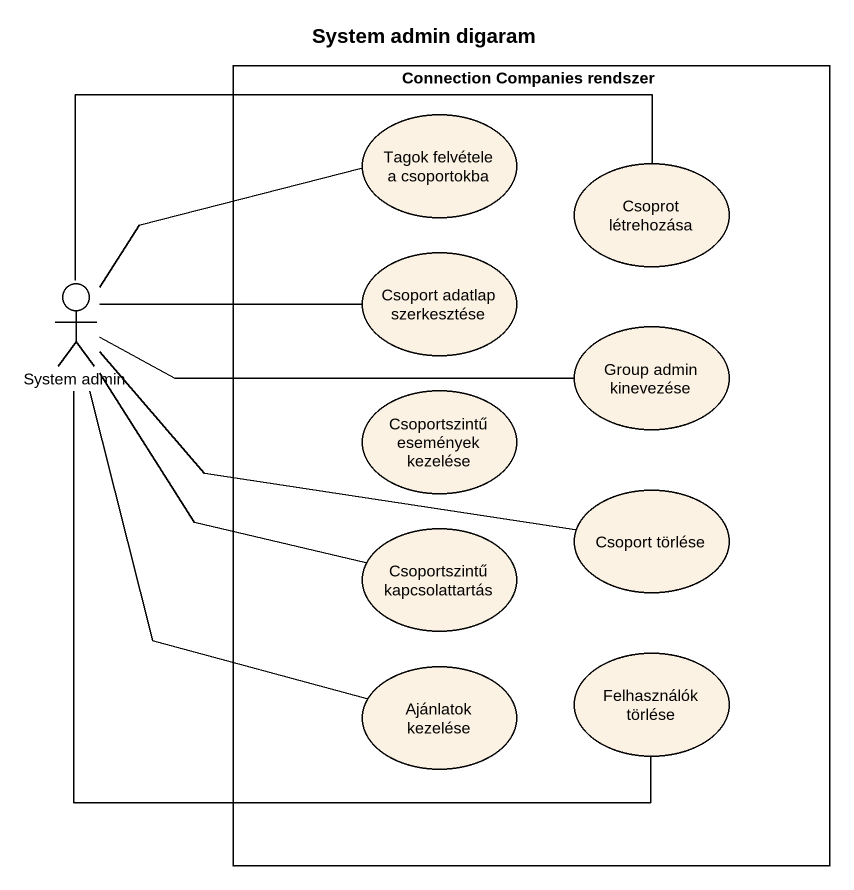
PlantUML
@startuml
title System admin digaram
rectangle "Connection Companies rendszer" as Connection_Companies {
  usecase "Tagok felvétele a csoportokba" as Tagok_felvétele_a
  usecase "Csoprot létrehozása" as Csoprot_létrehozása
  usecase "Csoport adatlap szerkesztése" as Csoport_adatlap_szerkesztése
  usecase "Group admin kinevezése" as Group_admin_kinevezése
  usecase "Csoportszintű események kezelése" as Csoportszintű_események
  usecase "Csoportszintű kapcsolattartás" as Csoportszintű
  usecase "Csoport törlése" as Csoport_törlése
  usecase "Ajánlatok kezelése" as Ajánlatok_kezelése
  usecase "Felhasználók törlése" as Felhasználók_törlése
}
actor "System admin" as System_admin
System_admin -right- Tagok_felvétele_a
System_admin -right- Csoprot_létrehozása
System_admin -right- Csoport_adatlap_szerkesztése
System_admin -right- Group_admin_kinevezése
System_admin -- Csoportszintű
System_admin -right- Csoport_törlése
System_admin -- Ajánlatok_kezelése
System_admin -- Felhasználók_törlése
@enduml
